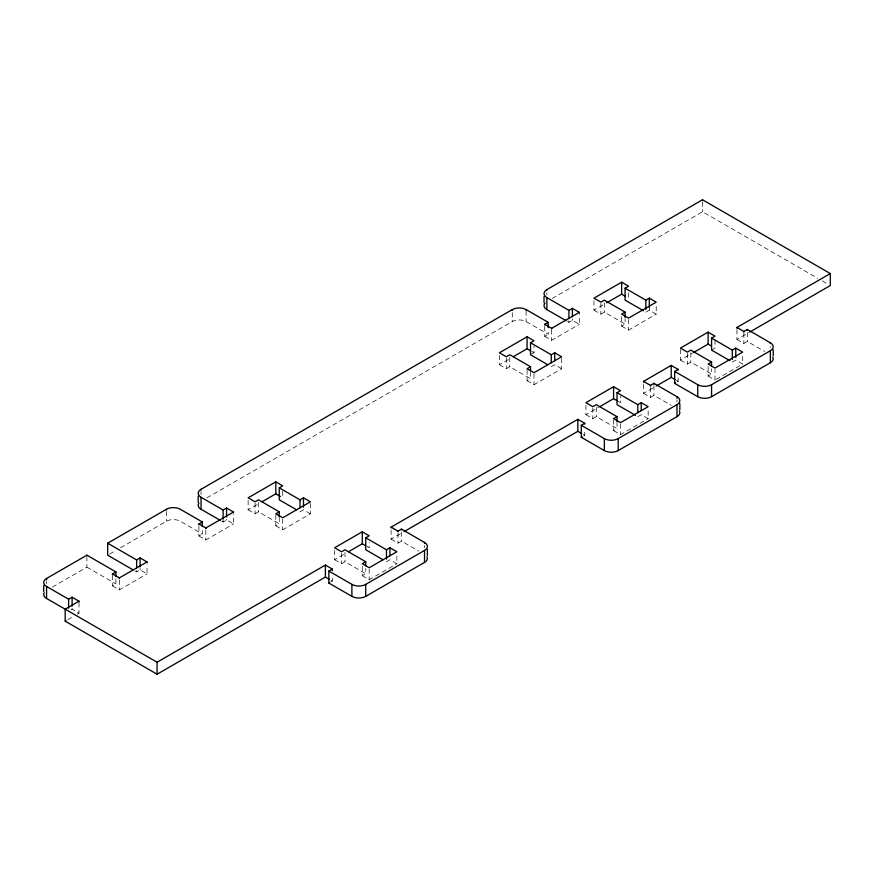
<?xml version="1.0" encoding="UTF-8"?>
<svg xmlns="http://www.w3.org/2000/svg" width="874" height="874" viewBox="0 0 874 874"><rect width="100%" height="100%" fill="white"/><g stroke="black" fill="none" stroke-linecap="round" stroke-linejoin="round"><path stroke-width="0.66" stroke-dasharray="4.37 3.28" d="M52.451 587.055L86.908 567.16L86.908 557.426M109.501 554.116L115.007 550.937M120.525 547.758L166.453 521.232A9.778 5.648 0 0 1 180.208 521.188L202.353 533.981L202.353 528.737M206.93 497.863L512.284 321.566A9.778 5.648 0 0 1 526.115 321.566L548.195 334.316L548.195 329.072M552.27 298.482L702.499 211.759L817.747 278.293M71.013 609.812L72.094 609.189L79.01 613.177L79.01 602.699M112.44 575.409L112.44 585.886L115.903 583.898L115.903 578.654M134.836 570.864L136.65 571.913L140.102 569.914L147.029 573.912L147.029 564.921M198.901 526.235L198.901 535.97L202.353 533.981M221.723 521.199L223.11 521.996L226.563 519.997L233.478 523.996L233.478 514.262M544.731 326.581L544.731 336.315L548.195 334.316M567.565 321.534L568.941 322.331L572.394 320.332L579.309 324.33L579.309 314.596M248.14 500.485L248.14 509.804L259.665 503.151M499.404 355.423L499.404 364.742L510.929 358.089M593.97 300.82L593.97 310.139L605.496 303.486M67.768 619.666L73.82 616.17M77.283 614.182L79.01 613.177M112.44 585.886L119.356 589.884L147.029 573.912M198.901 535.97L205.816 539.968L233.478 523.996M544.731 336.315L551.647 340.303L579.309 324.33M248.14 509.804L255.055 513.803L258.518 511.803L279.265 523.777L279.265 518.457M499.404 364.742L506.319 368.73L509.782 366.741L530.529 378.715L530.529 372.062M531.687 354.09L533.992 352.757L533.992 346.104M593.97 310.139L600.886 314.137L604.349 312.138L625.096 324.123L625.096 318.792M275.802 515.125L275.802 525.777L279.265 523.777M527.077 370.063L527.077 380.714L530.529 378.715M621.643 316.792L621.643 326.111L625.096 324.123M645.842 312.138L649.306 310.139L656.221 314.137L656.221 304.818M275.802 525.777L282.728 529.775L310.39 513.803L310.39 503.151M527.077 380.714L533.992 384.702L561.654 368.73L561.654 358.089M621.643 326.111L628.559 330.11L656.221 314.137M334.611 550.434L334.611 559.753L346.137 553.089M585.908 405.339L585.908 414.658L598.592 407.339M680.442 349.436L680.442 360.088L691.968 353.435M334.611 559.753L341.526 563.741L344.979 561.742L365.736 573.726L365.736 568.406M585.908 414.658L592.823 418.657L596.286 416.658L617.033 428.642L617.033 423.311M680.442 360.088L687.357 364.076L690.81 362.076L711.567 374.061L711.567 368.741M711.567 350.103L715.019 348.103L715.019 337.451M391.093 530.136L391.093 539.116L402.914 532.299M643.548 384.374L643.548 393.366L655.074 386.712M736.924 329.716L736.924 339.451L748.592 332.71M331.006 581.8L332.306 581.046L332.306 575.802M391.093 539.116L398.009 543.115L401.472 541.115L418.755 551.101M583.679 435.918L584.761 435.296L584.761 429.298M643.548 393.366L650.464 397.353L653.927 395.354L671.221 405.339M677.274 381.883L678.137 381.381L678.137 376.137M736.924 339.451L743.84 343.449L747.303 341.45L764.597 351.435M362.273 566.407L362.273 575.726L365.736 573.726M386.483 561.742L389.935 559.753L396.862 563.741L396.862 554.422M613.581 419.99L613.581 430.631L617.033 428.642M637.791 416.658L641.243 414.658L648.158 418.657L648.158 408.005M708.104 366.741L708.104 376.06L711.567 374.061M732.314 362.076L735.777 360.088L742.692 364.076L742.692 354.757M362.273 575.726L369.189 579.713L396.862 563.741M613.581 430.631L620.496 434.629L648.158 418.657M716.177 379.382L742.692 364.076M822.314 280.936L828.017 284.225M708.104 376.06L715.019 380.048L715.019 369.407M676.4 380.387L678.137 381.381M531.687 351.424L533.992 352.757M561.654 368.73L554.739 364.742L551.276 366.741L548.97 365.408M618.191 401.352L620.496 402.685L620.496 396.02M583.461 434.542L584.761 435.296M310.39 513.803L303.475 509.804L300.011 511.803L297.706 510.471M366.883 546.436L369.189 547.769L369.189 542.448M331.006 580.303L332.306 581.046M86.908 567.16L115.903 583.898M770.355 346.519L770.355 347.273M747.303 332.47L747.303 341.45M743.84 332.961L743.84 343.449M702.499 202.025L702.499 211.759M690.81 352.768L690.81 362.076M687.357 353.435L687.357 364.076M676.979 399.68L676.979 401.931M653.927 385.631L653.927 395.354M650.464 387.619L650.464 397.353M649.306 307.484L649.306 310.139M628.559 292.834L628.559 298.165M628.559 319.458L628.559 330.11M620.496 423.977L620.496 434.629M604.349 302.819L604.349 312.138M600.886 303.486L600.886 314.137M596.286 407.339L596.286 416.658M592.823 408.005L592.823 418.657M572.394 318.835L572.394 320.332M568.941 320.834L568.941 322.331M551.647 329.826L551.647 340.303M546.873 292.615L546.873 294.866M533.992 374.061L533.992 384.702M526.115 311.089L526.115 321.566M512.284 312.586L512.284 321.566M509.782 357.422L509.782 366.741M506.319 358.089L506.319 368.73M424.524 545.442L424.524 547.681M401.472 532.124L401.472 541.115M398.009 533.38L398.009 543.115M369.189 569.072L369.189 579.713M344.979 552.434L344.979 561.742M341.526 553.089L341.526 563.741M282.728 491.166L282.728 497.83M282.728 519.123L282.728 529.775M258.518 502.484L258.518 511.803M255.055 503.151L255.055 513.803M226.563 519.254L226.563 519.997M223.11 519.757L223.11 521.996M205.816 530.234L205.816 539.968M201.042 491.538L201.042 494.531M166.453 511.498L166.453 521.232M140.102 568.417L140.102 569.914M136.65 570.416L136.65 571.913M119.356 580.15L119.356 589.884M72.094 608.435L72.094 609.189M46.562 581.472L46.562 583.712"/><path stroke-width="1.31" d="M332.306 570.569L332.306 569.072L325.379 565.074L157.08 662.241L46.562 598.439L46.562 586.465A9.778 5.648 0 0 1 46.562 578.468L86.908 555.176L115.903 571.913L115.903 576.403M133.023 569.826L107.666 555.176L107.666 543.202L166.453 509.258A9.778 5.648 0 0 1 180.208 509.214L202.353 521.996L202.353 526.487M201.042 490.041L201.042 489.287L512.284 309.593A9.778 5.648 0 0 1 526.115 309.593L548.195 322.331L548.195 327.575M546.873 290.376L546.873 289.622L702.499 199.775L830.3 273.562L830.3 285.547L749.761 332.044M46.562 586.465L68.631 599.203L72.094 597.204L79.01 601.203L79.01 601.946M112.44 574.655L112.44 573.912L115.903 571.913M136.65 568.166L136.65 559.939L140.102 557.94L147.029 561.927L147.029 562.681M198.901 524.739L198.901 523.996L202.353 521.996M201.042 489.287A9.778 5.648 0 0 0 201.042 497.273L223.11 510.023L226.563 508.023L233.478 512.011L233.478 512.765M544.731 325.073L544.731 324.33L548.195 322.331M546.873 289.622A9.778 5.648 0 0 0 546.873 297.608L568.941 310.357L572.394 308.358L579.309 312.346L579.309 313.1M296.559 509.804L279.265 499.819L279.265 487.845L282.728 485.846L275.802 481.847L248.14 497.83L255.055 501.818L258.518 499.819L279.265 511.803L279.265 517.124M547.823 364.742L530.529 354.757L530.529 342.772L533.992 340.784L527.077 336.785L499.404 352.757L506.319 356.756L509.782 354.757L530.529 366.73L530.529 370.729M643.537 310.805L625.096 300.153L625.096 288.18L628.559 286.18L621.643 282.193L593.97 298.165L600.886 302.153L604.349 300.153L625.096 312.138L625.096 317.459M79.01 601.203L65.179 609.189L65.179 621.163L157.08 674.225L325.379 577.059L329.279 579.298M112.44 573.912L119.356 577.9L147.029 561.927M198.901 523.996L205.816 527.983L233.478 512.011M544.731 324.33L551.647 328.318L579.309 312.346M261.971 501.818L275.802 493.832L280.423 496.498M513.235 356.756L527.077 348.77L530.529 350.758M606.654 302.819L621.643 294.167L625.096 296.166M65.179 621.163L66.042 620.66M279.265 511.803L275.802 513.803L282.728 517.79L310.39 501.818L303.475 497.83L300.011 499.819L279.265 487.845M530.529 366.73L527.077 368.73L533.992 372.728L561.654 356.756L554.739 352.757L551.276 354.757L530.529 342.772M625.096 312.138L621.643 314.137L628.559 318.125L656.221 302.153L649.306 298.165L645.842 300.153L625.096 288.18M383.02 559.753L365.736 549.768L365.736 537.783L369.189 535.795L362.273 531.796L334.611 547.769L341.526 551.767L344.979 549.768L365.736 561.742L365.736 565.74M635.485 415.325L617.033 404.673L617.033 392.699L620.496 390.7L613.581 386.712L585.908 402.685L592.823 406.672L596.286 404.673L617.033 416.658L617.033 421.978M730.009 360.754L711.567 350.103L711.567 338.118L715.019 336.129L708.104 332.131L680.442 348.103L687.357 352.102L690.81 350.103L711.567 362.076L711.567 366.075M348.442 551.767L362.273 543.781L365.736 545.769M391.093 527.885L391.093 527.142L577.845 419.323L584.761 423.311L584.761 424.065M599.75 406.672L613.581 398.686L617.033 400.685M643.548 382.135L643.548 381.381L671.221 365.408L678.137 369.407L678.137 370.15M693.115 352.768L708.104 344.116L711.567 346.104M736.924 328.22L736.924 327.477L830.3 273.562M426.927 556.705A9.778 5.648 0 0 1 424.524 562.408L365.736 596.352A9.778 5.648 0 0 1 351.894 596.352L328.843 583.045L328.843 571.061L332.306 569.072M391.093 527.142L398.009 531.13L401.472 529.131L424.524 542.448A9.778 5.648 0 0 1 424.524 550.434L424.524 562.408M679.382 410.955A9.778 5.648 0 0 1 676.979 416.658L618.191 450.602A9.778 5.648 0 0 1 604.36 450.602L581.297 437.284L581.297 425.31L584.761 423.311M643.548 381.381L650.464 385.379L653.927 383.38L676.979 396.687L676.979 398.183M772.758 357.04A9.778 5.648 0 0 1 770.355 362.743L711.567 396.687A9.778 5.648 0 0 1 697.736 396.687L674.673 383.38L674.673 371.395L678.137 369.407M736.924 327.477L743.84 331.464L747.303 329.465L770.355 342.783A9.778 5.648 0 0 1 770.355 350.769L770.355 362.743M404.094 531.611L577.845 431.297L581.734 433.548M656.232 386.046L671.221 377.393L675.11 379.633M328.843 583.045L329.706 582.543M365.736 561.742L362.273 563.741L369.189 567.739L396.862 551.767L389.935 547.769L386.483 549.768L365.736 537.783M581.297 437.284L582.16 436.792M617.033 416.658L613.581 418.657L620.496 422.645L648.158 406.672L641.243 402.685L637.791 404.673L617.033 392.699M674.673 383.38L675.536 382.878M711.567 362.076L708.104 364.076L715.019 368.074L742.692 352.102L735.777 348.103L732.314 350.103L711.567 338.118M328.843 571.061L351.894 584.378A9.778 5.648 0 0 0 365.736 584.378L424.524 550.434M581.297 425.31L604.36 438.617A9.778 5.648 0 0 0 618.191 438.617L676.979 404.673A9.778 5.648 0 0 0 676.979 396.687M674.673 371.395L697.736 384.713A9.778 5.648 0 0 0 711.567 384.713L770.355 350.769M544.95 303.18A9.778 5.648 0 0 0 546.873 309.593L566.177 320.736M198.911 503.107A9.778 5.648 0 0 0 201.042 509.258L220.346 520.401M107.666 543.202L136.65 559.939M773.217 349.764L773.217 355.762M770.355 342.783L770.355 343.526M747.303 329.465L747.303 330.219M743.84 331.464L743.84 332.218M735.777 348.103L735.777 357.422M732.314 350.103L732.314 359.422M711.567 384.713L711.567 396.687M708.104 332.131L708.104 344.116M702.499 199.775L702.499 200.528M697.736 384.713L697.736 396.687M679.841 403.679L679.841 409.666M676.979 404.673L676.979 416.658M671.221 365.408L671.221 377.393M653.927 383.38L653.927 384.123M650.464 385.379L650.464 386.122M649.306 298.165L649.306 307.484M645.842 300.153L645.842 309.472M641.243 402.685L641.243 410.671M637.791 404.673L637.791 412.659M621.643 282.193L621.643 294.167M618.191 438.617L618.191 450.602M613.581 386.712L613.581 398.686M604.36 438.617L604.36 450.602M577.845 419.323L577.845 431.297M572.394 308.358L572.394 316.596M568.941 310.357L568.941 318.595M554.739 352.757L554.739 360.743M551.647 328.318L551.647 329.072M551.276 354.757L551.276 362.743M546.873 297.608L546.873 309.593M543.999 296.614L543.999 302.601M527.077 336.785L527.077 348.77M526.115 309.593L526.115 310.336M512.284 309.593L512.284 310.336M427.386 549.429L427.386 555.427M424.524 542.448L424.524 543.191M401.472 529.131L401.472 529.884M398.009 531.13L398.009 531.884M389.935 547.769L389.935 555.755M386.483 549.768L386.483 559.087M365.736 584.378L365.736 596.352M362.273 531.796L362.273 543.781M351.894 584.378L351.894 596.352M325.379 565.074L325.379 577.059M303.475 497.83L303.475 507.139M300.011 499.819L300.011 507.805M275.802 481.847L275.802 493.832M226.563 508.023L226.563 517.004M223.11 510.023L223.11 519.003M205.816 527.983L205.816 528.737M201.042 497.273L201.042 509.258M198.169 496.279L198.169 502.266M166.453 509.258L166.453 510.001M157.08 662.241L157.08 674.225M140.102 557.94L140.102 566.92M119.356 577.9L119.356 578.654M86.908 555.176L86.908 555.93M72.094 597.204L72.094 606.185M68.631 599.203L68.631 608.184M46.562 578.468L46.562 579.975M43.7 585.46L43.7 591.447M46.562 598.439A9.778 5.648 0 0 1 44.159 592.736"/></g></svg>
